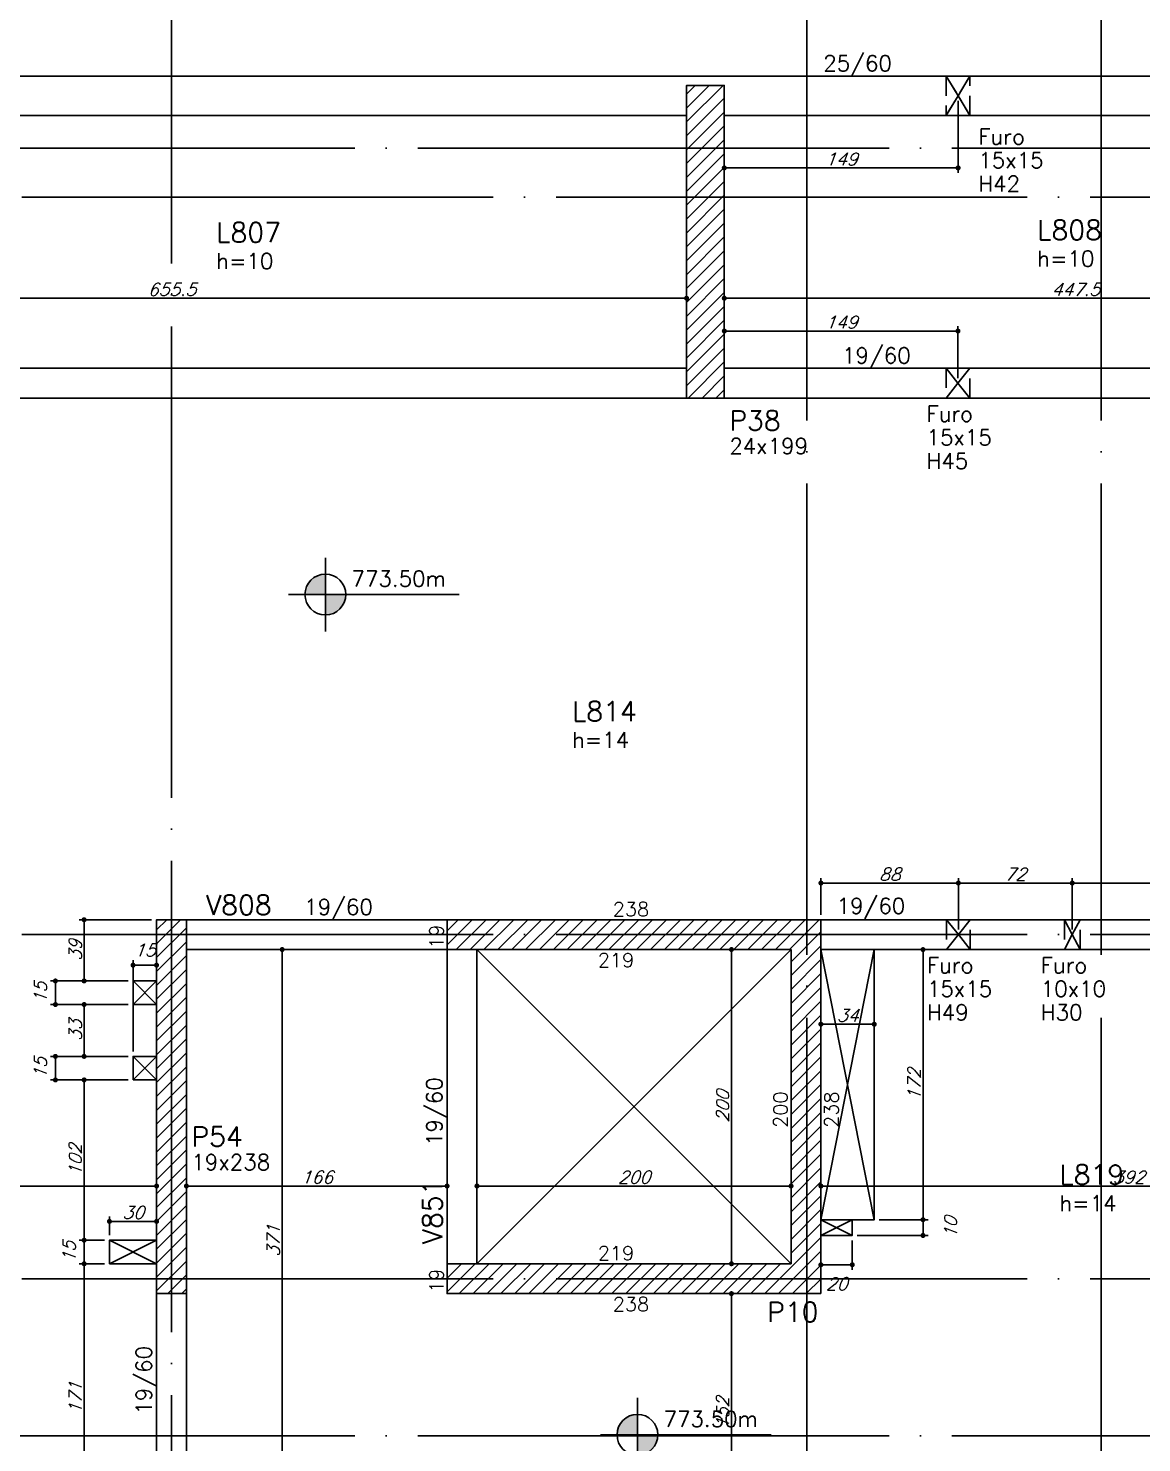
# Model space of a CAD drawing. Extents: x -5173 to 5397, y -2411 to 2089.
# Drawn here: x -301 to 408, y 551 to 1451 of the extents above; entities that cross this region are included whole.
import ezdxf
from ezdxf.enums import TextEntityAlignment as Align

# ---------------------------------------------------------------- set-up
doc = ezdxf.new("R2010")
doc.units = 0
doc.header["$LTSCALE"] = 50
doc.header["$MEASUREMENT"] = 0
doc.linetypes.add('EIXO', pattern=[6.8, 6, -0.4, 0, -0.4])
doc.linetypes.add('HIDDEN', pattern=[0.375, 0.25, -0.125])
doc.layers.get('0').update_dxf_attribs({"linetype": 'CONTINUOUS'})
doc.layers.get('DEFPOINTS').update_dxf_attribs({"linetype": 'CONTINUOUS'})
for name, color, linetype in [('F-COTAS', 106, 'CONTINUOUS'), ('F-COTAS-FUROS', 50, 'CONTINUOUS'), ('F-COTAS-FUROS-VIGA', 50, 'CONTINUOUS'), ('F-EIXO', 12, 'EIXO'), ('F-FURO-PAREDE', 2, 'HIDDEN'), ('F-FURO-PAREDE-TEXTOS', 2, 'CONTINUOUS'), ('F-LAJES-DIM', 2, 'CONTINUOUS'), ('F-LAJES-NOME', 4, 'CONTINUOUS'), ('F-NÍVEL-PLANTA', 2, 'CONTINUOUS'), ('F-PILARES-DIM', 172, 'CONTINUOUS'), ('F-PILARES-HACH', 174, 'CONTINUOUS'), ('F-PILARES-NOME', 170, 'CONTINUOUS'), ('F-PILARES-S', 170, 'CONTINUOUS'), ('F-TEXTO', 6, 'CONTINUOUS'), ('F-VIGAS', 3, 'CONTINUOUS'), ('F-VIGAS-DIM', 2, 'CONTINUOUS'), ('F-VIGAS-NOME', 4, 'CONTINUOUS'), ('F-VÃO', 1, 'CONTINUOUS')]:
    doc.layers.add(name, color=color, linetype=linetype)
doc.styles.add('CP-TEXT-INCL', font='simplex.shx', dxfattribs={"oblique": 20})
doc.styles.add('MCP', font='simplex.shx')
doc.styles.add('ROMANS', font='simplex.shx')
doc.dimstyles.new('CP-COTAS-50', dxfattribs={"dimscale": 0.64, "dimtxt": 12.5, "dimasz": 5, "dimexe": 5, "dimexo": 5, "dimgap": 2.5, "dimtad": 1, "dimdec": 1, "dimdsep": 46, "dimtxsty": 'CP-TEXT-INCL', "dimblk1": 'DOT', "dimblk2": 'DOT', "dimsah": 1, "dimcen": 9, "dimclrd": 256, "dimclre": 256, "dimclrt": 256, "dimadec": 0, "dimazin": 0, "dimtfac": 1, "dimtdec": 1, "dimtmove": 2, "dimatfit": 3, "dimldrblk": 'DOT', "dimfxl": 0, "dimtolj": 1, "dimarcsym": 0})

# ---------------------------------------------------------------- blocks, each defined once
blk = doc.blocks.new('Nível - Planta')
at = {"layer": 'F-NÍVEL-PLANTA'}
h = blk.add_hatch(color=71, dxfattribs=at)
h.paths.add_polyline_path([(0, 0), (0, 0.26, 0.414214), (-0.26, 0)])
h.paths.add_polyline_path([(0.26, 0), (0, 0), (0, -0.26, 0.414214)])
for p, q in [((0, -0.469), (0, 0.469)), ((-0.469, 0), (1.704, 0))]:
    blk.add_line(p, q, dxfattribs=at)
blk.add_circle((0, 0), 0.26, dxfattribs=at)
at = {"layer": 'F-TEXTO', "color": 3, "style": 'MCP'}
blk.add_attdef('NÍVEL', (0.333, 0.102), '', height=0.2, dxfattribs=at)
blk = doc.blocks.new('_DOT')
at = {"color": 0, "linetype": 'ByBlock'}
blk.add_line((-0.5, 0), (-1, 0), dxfattribs=at)
at = {"color": 0, "linetype": 'ByBlock', "const_width": 0.5}
blk.add_lwpolyline([(-0.25, 0, 1), (0.25, 0, 1)], format="xyb", close=True, dxfattribs=at)
blk = doc.blocks.new('*D48')
at = {"layer": 'DEFPOINTS', "color": 0, "linetype": 'Continuous', "transparency": 16777216}
for p in [(147.05, 645.5), (147.05, 645.5), (147.05, 493.5)]:
    blk.add_point(p, dxfattribs=at)
at = {"layer": 'F-COTAS', "linetype": 'Continuous', "lineweight": -2, "transparency": 16777216}
blk.add_line((147.05, 496.7), (147.05, 642.3), dxfattribs=at)
at = {"layer": 'F-COTAS', "linetype": 'Continuous', "lineweight": -2, "transparency": 16777216, "xscale": 3.2, "yscale": 3.2, "zscale": 3.2}
for p, rotation in [((147.05, 645.5), 90), ((147.05, 493.5), 270)]:
    blk.add_blockref('_DOT', p, dxfattribs=dict(at, rotation=rotation))
at = {"layer": 'F-COTAS', "linetype": 'Continuous', "transparency": 16777216, "insert": (141.45, 569.5), "char_height": 8, "attachment_point": 5, "rotation": 90, "style": 'CP-TEXT-INCL'}
blk.add_mtext('\\A1;152', dxfattribs=at)
blk = doc.blocks.new('*D49')
at = {"layer": 'DEFPOINTS', "color": 0, "linetype": 'Continuous', "transparency": 16777216}
for p in [(147.05, 864.5), (147.05, 864.5), (147.05, 664.5)]:
    blk.add_point(p, dxfattribs=at)
at = {"layer": 'F-COTAS', "linetype": 'Continuous', "lineweight": -2, "transparency": 16777216}
blk.add_line((147.05, 667.7), (147.05, 861.3), dxfattribs=at)
at = {"layer": 'F-COTAS', "linetype": 'Continuous', "lineweight": -2, "transparency": 16777216, "xscale": 3.2, "yscale": 3.2, "zscale": 3.2}
for p, rotation in [((147.05, 864.5), 90), ((147.05, 664.5), 270)]:
    blk.add_blockref('_DOT', p, dxfattribs=dict(at, rotation=rotation))
at = {"layer": 'F-COTAS', "linetype": 'Continuous', "transparency": 16777216, "insert": (141.45, 764.5), "char_height": 8, "attachment_point": 5, "rotation": 90, "style": 'CP-TEXT-INCL'}
blk.add_mtext('\\A1;200', dxfattribs=at)
blk = doc.blocks.new('*D52')
at = {"layer": 'DEFPOINTS', "color": 0, "linetype": 'Continuous', "transparency": 16777216}
for p in [(-139.04, 864.5), (-139.04, 864.5), (-139.04, 493.5)]:
    blk.add_point(p, dxfattribs=at)
at = {"layer": 'F-COTAS', "linetype": 'Continuous', "lineweight": -2, "transparency": 16777216}
blk.add_line((-139.04, 496.7), (-139.04, 861.3), dxfattribs=at)
at = {"layer": 'F-COTAS', "linetype": 'Continuous', "lineweight": -2, "transparency": 16777216, "xscale": 3.2, "yscale": 3.2, "zscale": 3.2}
for p, rotation in [((-139.04, 864.5), 90), ((-139.04, 493.5), 270)]:
    blk.add_blockref('_DOT', p, dxfattribs=dict(at, rotation=rotation))
at = {"layer": 'F-COTAS', "linetype": 'Continuous', "transparency": 16777216, "insert": (-144.64, 679), "char_height": 8, "attachment_point": 5, "rotation": 90, "style": 'CP-TEXT-INCL'}
blk.add_mtext('\\A1;371', dxfattribs=at)
blk = doc.blocks.new('*D90')
at = {"layer": 'DEFPOINTS', "color": 0, "linetype": 'Continuous', "transparency": 16777216}
for p in [(-537, 1279.11), (118.5, 1279.11), (118.5, 1279.11)]:
    blk.add_point(p, dxfattribs=at)
at = {"layer": 'F-COTAS', "linetype": 'Continuous', "lineweight": -2, "transparency": 16777216}
blk.add_line((-533.8, 1279.11), (115.3, 1279.11), dxfattribs=at)
at = {"layer": 'F-COTAS', "linetype": 'Continuous', "lineweight": -2, "transparency": 16777216, "xscale": 3.2, "yscale": 3.2, "zscale": 3.2, "rotation": 180}
blk.add_blockref('_DOT', (-537, 1279.11), dxfattribs=at)
at = {"layer": 'F-COTAS', "linetype": 'Continuous', "lineweight": -2, "transparency": 16777216, "xscale": 3.2, "yscale": 3.2, "zscale": 3.2}
blk.add_blockref('_DOT', (118.5, 1279.11), dxfattribs=at)
at = {"layer": 'F-COTAS', "linetype": 'Continuous', "transparency": 16777216, "insert": (-209.25, 1284.71), "char_height": 8, "attachment_point": 5, "style": 'CP-TEXT-INCL'}
blk.add_mtext('\\A1;655.5', dxfattribs=at)
blk = doc.blocks.new('*D91')
at = {"layer": 'DEFPOINTS', "color": 0, "linetype": 'Continuous', "transparency": 16777216}
for p in [(142.5, 1279.11), (590, 1279.11), (590, 1279.11)]:
    blk.add_point(p, dxfattribs=at)
at = {"layer": 'F-COTAS', "linetype": 'Continuous', "lineweight": -2, "transparency": 16777216}
blk.add_line((145.7, 1279.11), (586.8, 1279.11), dxfattribs=at)
at = {"layer": 'F-COTAS', "linetype": 'Continuous', "lineweight": -2, "transparency": 16777216, "xscale": 3.2, "yscale": 3.2, "zscale": 3.2, "rotation": 180}
blk.add_blockref('_DOT', (142.5, 1279.11), dxfattribs=at)
at = {"layer": 'F-COTAS', "linetype": 'Continuous', "lineweight": -2, "transparency": 16777216, "xscale": 3.2, "yscale": 3.2, "zscale": 3.2}
blk.add_blockref('_DOT', (590, 1279.11), dxfattribs=at)
at = {"layer": 'F-COTAS', "linetype": 'Continuous', "transparency": 16777216, "insert": (366.25, 1284.71), "char_height": 8, "attachment_point": 5, "style": 'CP-TEXT-INCL'}
blk.add_mtext('\\A1;447.5', dxfattribs=at)
blk = doc.blocks.new('*D101')
at = {"layer": 'DEFPOINTS', "color": 0, "linetype": 'Continuous', "transparency": 16777216}
for p in [(-537, 713.98), (-219, 713.98), (-219, 713.98)]:
    blk.add_point(p, dxfattribs=at)
at = {"layer": 'F-COTAS', "linetype": 'Continuous', "lineweight": -2, "transparency": 16777216}
blk.add_line((-533.8, 713.98), (-222.2, 713.98), dxfattribs=at)
at = {"layer": 'F-COTAS', "linetype": 'Continuous', "lineweight": -2, "transparency": 16777216, "xscale": 3.2, "yscale": 3.2, "zscale": 3.2, "rotation": 180}
blk.add_blockref('_DOT', (-537, 713.98), dxfattribs=at)
at = {"layer": 'F-COTAS', "linetype": 'Continuous', "lineweight": -2, "transparency": 16777216, "xscale": 3.2, "yscale": 3.2, "zscale": 3.2}
blk.add_blockref('_DOT', (-219, 713.98), dxfattribs=at)
at = {"layer": 'F-COTAS', "linetype": 'Continuous', "transparency": 16777216, "insert": (-378, 719.58), "char_height": 8, "attachment_point": 5, "style": 'CP-TEXT-INCL'}
blk.add_mtext('\\A1;318', dxfattribs=at)
blk = doc.blocks.new('*D102')
at = {"layer": 'DEFPOINTS', "color": 0, "linetype": 'Continuous', "transparency": 16777216}
for p in [(-200, 713.98), (-34, 713.98), (-34, 713.98)]:
    blk.add_point(p, dxfattribs=at)
at = {"layer": 'F-COTAS', "linetype": 'Continuous', "lineweight": -2, "transparency": 16777216}
blk.add_line((-196.8, 713.98), (-37.2, 713.98), dxfattribs=at)
at = {"layer": 'F-COTAS', "linetype": 'Continuous', "lineweight": -2, "transparency": 16777216, "xscale": 3.2, "yscale": 3.2, "zscale": 3.2, "rotation": 180}
blk.add_blockref('_DOT', (-200, 713.98), dxfattribs=at)
at = {"layer": 'F-COTAS', "linetype": 'Continuous', "lineweight": -2, "transparency": 16777216, "xscale": 3.2, "yscale": 3.2, "zscale": 3.2}
blk.add_blockref('_DOT', (-34, 713.98), dxfattribs=at)
at = {"layer": 'F-COTAS', "linetype": 'Continuous', "transparency": 16777216, "insert": (-117, 719.58), "char_height": 8, "attachment_point": 5, "style": 'CP-TEXT-INCL'}
blk.add_mtext('\\A1;166', dxfattribs=at)
blk = doc.blocks.new('*D103')
at = {"layer": 'DEFPOINTS', "color": 0, "linetype": 'Continuous', "transparency": 16777216}
for p in [(-15, 713.98), (185, 713.98), (185, 713.98)]:
    blk.add_point(p, dxfattribs=at)
at = {"layer": 'F-COTAS', "linetype": 'Continuous', "lineweight": -2, "transparency": 16777216}
blk.add_line((-11.8, 713.98), (181.8, 713.98), dxfattribs=at)
at = {"layer": 'F-COTAS', "linetype": 'Continuous', "lineweight": -2, "transparency": 16777216, "xscale": 3.2, "yscale": 3.2, "zscale": 3.2, "rotation": 180}
blk.add_blockref('_DOT', (-15, 713.98), dxfattribs=at)
at = {"layer": 'F-COTAS', "linetype": 'Continuous', "lineweight": -2, "transparency": 16777216, "xscale": 3.2, "yscale": 3.2, "zscale": 3.2}
blk.add_blockref('_DOT', (185, 713.98), dxfattribs=at)
at = {"layer": 'F-COTAS', "linetype": 'Continuous', "transparency": 16777216, "insert": (85, 719.58), "char_height": 8, "attachment_point": 5, "style": 'CP-TEXT-INCL'}
blk.add_mtext('\\A1;200', dxfattribs=at)
blk = doc.blocks.new('*D104')
at = {"layer": 'DEFPOINTS', "color": 0, "linetype": 'Continuous', "transparency": 16777216}
for p in [(204, 713.98), (596, 713.98), (596, 713.98)]:
    blk.add_point(p, dxfattribs=at)
at = {"layer": 'F-COTAS', "linetype": 'Continuous', "lineweight": -2, "transparency": 16777216}
blk.add_line((207.2, 713.98), (592.8, 713.98), dxfattribs=at)
at = {"layer": 'F-COTAS', "linetype": 'Continuous', "lineweight": -2, "transparency": 16777216, "xscale": 3.2, "yscale": 3.2, "zscale": 3.2, "rotation": 180}
blk.add_blockref('_DOT', (204, 713.98), dxfattribs=at)
at = {"layer": 'F-COTAS', "linetype": 'Continuous', "lineweight": -2, "transparency": 16777216, "xscale": 3.2, "yscale": 3.2, "zscale": 3.2}
blk.add_blockref('_DOT', (596, 713.98), dxfattribs=at)
at = {"layer": 'F-COTAS', "linetype": 'Continuous', "transparency": 16777216, "insert": (400, 719.58), "char_height": 8, "attachment_point": 5, "style": 'CP-TEXT-INCL'}
blk.add_mtext('\\A1;392', dxfattribs=at)
blk = doc.blocks.new('*U183')
at = {"layer": 'F-EIXO'}
blk.add_line((0, 0), (7197, 0), dxfattribs=at)
at = {"layer": 'F-TEXTO', "style": 'ROMANS'}
blk.add_attdef('EIXO', text='', height=17.5, dxfattribs=at).set_placement((-28.2072, 0), align=Align.MIDDLE_CENTER)
blk = doc.blocks.new('*U184')
at = {"layer": 'F-EIXO'}
blk.add_line((0, 0), (7285, 0), dxfattribs=at)
at = {"layer": 'F-TEXTO', "style": 'ROMANS'}
blk.add_attdef('EIXO', text='', height=17.5, dxfattribs=at).set_placement((-28.2072, 0), align=Align.MIDDLE_CENTER)
blk = doc.blocks.new('*U191')
at = {"layer": 'F-EIXO'}
blk.add_line((0, 0), (7197, 0), dxfattribs=at)
at = {"layer": 'F-TEXTO', "style": 'ROMANS'}
blk.add_attdef('EIXO', text='', height=17.5, dxfattribs=at).set_placement((-28.2072, 0), align=Align.MIDDLE_CENTER)
blk = doc.blocks.new('*U192')
at = {"layer": 'F-EIXO'}
blk.add_line((0, 0), (7197, 0), dxfattribs=at)
at = {"layer": 'F-TEXTO', "style": 'ROMANS'}
blk.add_attdef('EIXO', text='', height=17.5, dxfattribs=at).set_placement((-28.2072, 0), align=Align.MIDDLE_CENTER)
blk = doc.blocks.new('*U193')
at = {"layer": 'F-EIXO'}
blk.add_line((0, 0), (7285, 0), dxfattribs=at)
at = {"layer": 'F-TEXTO', "style": 'ROMANS'}
blk.add_attdef('EIXO', text='', height=17.5, dxfattribs=at).set_placement((-28.2072, 0), align=Align.MIDDLE_CENTER)
blk = doc.blocks.new('*U199')
at = {"layer": 'F-EIXO'}
blk.add_line((0, 0), (0, -3027.88), dxfattribs=at)
at = {"layer": 'F-TEXTO', "style": 'ROMANS'}
blk.add_attdef('EIXO', text='', height=17.5, rotation=360, dxfattribs=at).set_placement((0, 28.21), align=Align.MIDDLE_CENTER)
blk = doc.blocks.new('*U188')
at = {"layer": 'F-EIXO'}
blk.add_line((0, 0), (0, -3027.88), dxfattribs=at)
at = {"layer": 'F-TEXTO', "style": 'ROMANS'}
blk.add_attdef('EIXO', text='', height=17.5, rotation=360, dxfattribs=at).set_placement((0, 28.21), align=Align.MIDDLE_CENTER)
blk = doc.blocks.new('*U190')
at = {"layer": 'F-EIXO'}
blk.add_line((0, 0), (0, -3127.88), dxfattribs=at)
at = {"layer": 'F-TEXTO', "style": 'ROMANS'}
blk.add_attdef('EIXO', text='', height=17.5, rotation=360, dxfattribs=at).set_placement((0, 28.21), align=Align.MIDDLE_CENTER)
blk = doc.blocks.new('*U440')
at = {"layer": 'F-VÃO'}
for p, q in [((0, 0), (34, 172)), ((0, 172), (34, 0))]:
    blk.add_line(p, q, dxfattribs=at)
at = {"layer": 'F-VÃO', "color": 3}
blk.add_lwpolyline([(0, 0), (34, 0), (34, 172), (0, 172)], close=True, dxfattribs=at)
blk = doc.blocks.new('*U443')
at = {"layer": 'F-VÃO'}
for p, q in [((0, 0), (20, 10)), ((0, 10), (20, 0))]:
    blk.add_line(p, q, dxfattribs=at)
at = {"layer": 'F-VÃO', "color": 3}
blk.add_lwpolyline([(0, 0), (20, 0), (20, 10), (0, 10)], close=True, dxfattribs=at)
blk = doc.blocks.new('*D446')
at = {"layer": 'DEFPOINTS', "color": 0, "linetype": 'Continuous', "transparency": 16777216}
for p in [(204, 682.5), (224, 682.5), (224, 663.84)]:
    blk.add_point(p, dxfattribs=at)
at = {"layer": 'F-COTAS-FUROS', "linetype": 'Continuous', "lineweight": -2, "transparency": 16777216}
for p, q in [((204, 679.3), (204, 660.64)), ((224, 679.3), (224, 660.64)), ((207.2, 663.84), (220.8, 663.84))]:
    blk.add_line(p, q, dxfattribs=at)
at = {"layer": 'F-COTAS-FUROS', "linetype": 'Continuous', "lineweight": -2, "transparency": 16777216, "xscale": 3.2, "yscale": 3.2, "zscale": 3.2, "rotation": 180}
blk.add_blockref('_DOT', (204, 663.84), dxfattribs=at)
at = {"layer": 'F-COTAS-FUROS', "linetype": 'Continuous', "lineweight": -2, "transparency": 16777216, "xscale": 3.2, "yscale": 3.2, "zscale": 3.2}
blk.add_blockref('_DOT', (224, 663.84), dxfattribs=at)
at = {"layer": 'F-COTAS-FUROS', "linetype": 'Continuous', "transparency": 16777216, "insert": (214, 651.75), "char_height": 8, "attachment_point": 5, "style": 'CP-TEXT-INCL'}
blk.add_mtext('\\A1;20', dxfattribs=at)
blk = doc.blocks.new('*D447')
at = {"layer": 'DEFPOINTS', "color": 0, "linetype": 'Continuous', "transparency": 16777216}
for p in [(238, 692.5), (269.02, 692.5), (224, 682.5)]:
    blk.add_point(p, dxfattribs=at)
at = {"layer": 'F-COTAS-FUROS', "linetype": 'Continuous', "lineweight": -2, "transparency": 16777216}
for p, q in [((241.2, 692.5), (272.22, 692.5)), ((269.02, 685.7), (269.02, 689.3)), ((227.2, 682.5), (272.22, 682.5))]:
    blk.add_line(p, q, dxfattribs=at)
at = {"layer": 'F-COTAS-FUROS', "linetype": 'Continuous', "lineweight": -2, "transparency": 16777216, "xscale": 3.2, "yscale": 3.2, "zscale": 3.2}
for p, rotation in [((269.02, 692.5), 90), ((269.02, 682.5), 270)]:
    blk.add_blockref('_DOT', p, dxfattribs=dict(at, rotation=rotation))
at = {"layer": 'F-COTAS-FUROS', "linetype": 'Continuous', "transparency": 16777216, "insert": (286.62, 687.5), "char_height": 8, "attachment_point": 5, "rotation": 90, "style": 'CP-TEXT-INCL'}
blk.add_mtext('\\A1;10', dxfattribs=at)
blk = doc.blocks.new('*D448')
at = {"layer": 'DEFPOINTS', "color": 0, "linetype": 'Continuous', "transparency": 16777216}
for p in [(255.88, 864.5), (269.02, 864.5), (238, 692.5)]:
    blk.add_point(p, dxfattribs=at)
at = {"layer": 'F-COTAS-FUROS', "linetype": 'Continuous', "lineweight": -2, "transparency": 16777216}
for p, q in [((259.08, 864.5), (272.22, 864.5)), ((269.02, 695.7), (269.02, 861.3)), ((241.2, 692.5), (272.22, 692.5))]:
    blk.add_line(p, q, dxfattribs=at)
at = {"layer": 'F-COTAS-FUROS', "linetype": 'Continuous', "lineweight": -2, "transparency": 16777216, "xscale": 3.2, "yscale": 3.2, "zscale": 3.2}
for p, rotation in [((269.02, 864.5), 90), ((269.02, 692.5), 270)]:
    blk.add_blockref('_DOT', p, dxfattribs=dict(at, rotation=rotation))
at = {"layer": 'F-COTAS-FUROS', "linetype": 'Continuous', "transparency": 16777216, "insert": (263.42, 778.5), "char_height": 8, "attachment_point": 5, "rotation": 90, "style": 'CP-TEXT-INCL'}
blk.add_mtext('\\A1;172', dxfattribs=at)
blk = doc.blocks.new('*D449')
at = {"layer": 'DEFPOINTS', "color": 0, "linetype": 'Continuous', "transparency": 16777216}
for p in [(238, 816.98), (204, 803.1), (238, 803.1)]:
    blk.add_point(p, dxfattribs=at)
at = {"layer": 'F-COTAS-FUROS', "linetype": 'Continuous', "lineweight": -2, "transparency": 16777216}
for p, q in [((204, 806.3), (204, 820.18)), ((238, 806.3), (238, 820.18)), ((207.2, 816.98), (234.8, 816.98))]:
    blk.add_line(p, q, dxfattribs=at)
at = {"layer": 'F-COTAS-FUROS', "linetype": 'Continuous', "lineweight": -2, "transparency": 16777216, "xscale": 3.2, "yscale": 3.2, "zscale": 3.2, "rotation": 180}
blk.add_blockref('_DOT', (204, 816.98), dxfattribs=at)
at = {"layer": 'F-COTAS-FUROS', "linetype": 'Continuous', "lineweight": -2, "transparency": 16777216, "xscale": 3.2, "yscale": 3.2, "zscale": 3.2}
blk.add_blockref('_DOT', (238, 816.98), dxfattribs=at)
at = {"layer": 'F-COTAS-FUROS', "linetype": 'Continuous', "transparency": 16777216, "insert": (221, 822.58), "char_height": 8, "attachment_point": 5, "style": 'CP-TEXT-INCL'}
blk.add_mtext('\\A1;34', dxfattribs=at)
blk = doc.blocks.new('*U465')
at = {"layer": 'F-VÃO'}
for p, q in [((0, 0), (15, 15)), ((0, 15), (15, 0))]:
    blk.add_line(p, q, dxfattribs=at)
at = {"layer": 'F-VÃO', "color": 3}
blk.add_lwpolyline([(0, 0), (15, 0), (15, 15), (0, 15)], close=True, dxfattribs=at)
blk = doc.blocks.new('*U450')
at = {"layer": 'F-VÃO'}
for p, q in [((0, 0), (15, 15)), ((0, 15), (15, 0))]:
    blk.add_line(p, q, dxfattribs=at)
at = {"layer": 'F-VÃO', "color": 3}
blk.add_lwpolyline([(0, 0), (15, 0), (15, 15), (0, 15)], close=True, dxfattribs=at)
blk = doc.blocks.new('*U453')
at = {"layer": 'F-VÃO'}
for p, q in [((0, 0), (30, 15)), ((0, 15), (30, 0))]:
    blk.add_line(p, q, dxfattribs=at)
at = {"layer": 'F-VÃO', "color": 3}
blk.add_lwpolyline([(0, 0), (30, 0), (30, 15), (0, 15)], close=True, dxfattribs=at)
blk = doc.blocks.new('*D471')
at = {"layer": 'DEFPOINTS', "color": 0, "linetype": 'Continuous', "transparency": 16777216}
for p in [(-265.13, 664.5), (-249, 664.5), (-252.67, 493.5)]:
    blk.add_point(p, dxfattribs=at)
at = {"layer": 'F-COTAS-FUROS', "linetype": 'Continuous', "lineweight": -2, "transparency": 16777216}
for p, q in [((-252.2, 664.5), (-268.33, 664.5)), ((-265.13, 496.7), (-265.13, 661.3)), ((-255.87, 493.5), (-268.33, 493.5))]:
    blk.add_line(p, q, dxfattribs=at)
at = {"layer": 'F-COTAS-FUROS', "linetype": 'Continuous', "lineweight": -2, "transparency": 16777216, "xscale": 3.2, "yscale": 3.2, "zscale": 3.2}
for p, rotation in [((-265.13, 664.5), 90), ((-265.13, 493.5), 270)]:
    blk.add_blockref('_DOT', p, dxfattribs=dict(at, rotation=rotation))
at = {"layer": 'F-COTAS-FUROS', "linetype": 'Continuous', "transparency": 16777216, "insert": (-270.73, 579), "char_height": 8, "attachment_point": 5, "rotation": 90, "style": 'CP-TEXT-INCL'}
blk.add_mtext('\\A1;171', dxfattribs=at)
blk = doc.blocks.new('*D472')
at = {"layer": 'DEFPOINTS', "color": 0, "linetype": 'Continuous', "transparency": 16777216}
for p in [(-265.13, 679.5), (-249, 679.5), (-249, 664.5)]:
    blk.add_point(p, dxfattribs=at)
at = {"layer": 'F-COTAS-FUROS', "linetype": 'Continuous', "lineweight": -2, "transparency": 16777216}
for p, q in [((-252.2, 679.5), (-268.33, 679.5)), ((-265.13, 667.7), (-265.13, 676.3)), ((-252.2, 664.5), (-268.33, 664.5))]:
    blk.add_line(p, q, dxfattribs=at)
at = {"layer": 'F-COTAS-FUROS', "linetype": 'Continuous', "lineweight": -2, "transparency": 16777216, "xscale": 3.2, "yscale": 3.2, "zscale": 3.2}
for p, rotation in [((-265.13, 679.5), 90), ((-265.13, 664.5), 270)]:
    blk.add_blockref('_DOT', p, dxfattribs=dict(at, rotation=rotation))
at = {"layer": 'F-COTAS-FUROS', "linetype": 'Continuous', "transparency": 16777216, "insert": (-274.73, 672), "char_height": 8, "attachment_point": 5, "rotation": 90, "style": 'CP-TEXT-INCL'}
blk.add_mtext('\\A1;15', dxfattribs=at)
blk = doc.blocks.new('*D473')
at = {"layer": 'DEFPOINTS', "color": 0, "linetype": 'Continuous', "transparency": 16777216}
for p in [(-265.13, 781.5), (-234, 781.5), (-249, 679.5)]:
    blk.add_point(p, dxfattribs=at)
at = {"layer": 'F-COTAS-FUROS', "linetype": 'Continuous', "lineweight": -2, "transparency": 16777216}
for p, q in [((-237.2, 781.5), (-268.33, 781.5)), ((-265.13, 682.7), (-265.13, 778.3)), ((-252.2, 679.5), (-268.33, 679.5))]:
    blk.add_line(p, q, dxfattribs=at)
at = {"layer": 'F-COTAS-FUROS', "linetype": 'Continuous', "lineweight": -2, "transparency": 16777216, "xscale": 3.2, "yscale": 3.2, "zscale": 3.2}
for p, rotation in [((-265.13, 781.5), 90), ((-265.13, 679.5), 270)]:
    blk.add_blockref('_DOT', p, dxfattribs=dict(at, rotation=rotation))
at = {"layer": 'F-COTAS-FUROS', "linetype": 'Continuous', "transparency": 16777216, "insert": (-270.73, 730.5), "char_height": 8, "attachment_point": 5, "rotation": 90, "style": 'CP-TEXT-INCL'}
blk.add_mtext('\\A1;102', dxfattribs=at)
blk = doc.blocks.new('*D474')
at = {"layer": 'DEFPOINTS', "color": 0, "linetype": 'Continuous', "transparency": 16777216}
for p in [(-283.41, 796.5), (-234, 796.5), (-234, 781.5)]:
    blk.add_point(p, dxfattribs=at)
at = {"layer": 'F-COTAS-FUROS', "linetype": 'Continuous', "lineweight": -2, "transparency": 16777216}
for p, q in [((-237.2, 796.5), (-286.61, 796.5)), ((-283.41, 784.7), (-283.41, 793.3)), ((-237.2, 781.5), (-286.61, 781.5))]:
    blk.add_line(p, q, dxfattribs=at)
at = {"layer": 'F-COTAS-FUROS', "linetype": 'Continuous', "lineweight": -2, "transparency": 16777216, "xscale": 3.2, "yscale": 3.2, "zscale": 3.2}
for p, rotation in [((-283.41, 796.5), 90), ((-283.41, 781.5), 270)]:
    blk.add_blockref('_DOT', p, dxfattribs=dict(at, rotation=rotation))
at = {"layer": 'F-COTAS-FUROS', "linetype": 'Continuous', "transparency": 16777216, "insert": (-293.01, 789), "char_height": 8, "attachment_point": 5, "rotation": 90, "style": 'CP-TEXT-INCL'}
blk.add_mtext('\\A1;15', dxfattribs=at)
blk = doc.blocks.new('*D475')
at = {"layer": 'DEFPOINTS', "color": 0, "linetype": 'Continuous', "transparency": 16777216}
for p in [(-265.13, 829.5), (-234, 829.5), (-234, 796.5)]:
    blk.add_point(p, dxfattribs=at)
at = {"layer": 'F-COTAS-FUROS', "linetype": 'Continuous', "lineweight": -2, "transparency": 16777216}
for p, q in [((-237.2, 829.5), (-268.33, 829.5)), ((-265.13, 799.7), (-265.13, 826.3)), ((-237.2, 796.5), (-268.33, 796.5))]:
    blk.add_line(p, q, dxfattribs=at)
at = {"layer": 'F-COTAS-FUROS', "linetype": 'Continuous', "lineweight": -2, "transparency": 16777216, "xscale": 3.2, "yscale": 3.2, "zscale": 3.2}
for p, rotation in [((-265.13, 829.5), 90), ((-265.13, 796.5), 270)]:
    blk.add_blockref('_DOT', p, dxfattribs=dict(at, rotation=rotation))
at = {"layer": 'F-COTAS-FUROS', "linetype": 'Continuous', "transparency": 16777216, "insert": (-270.73, 813), "char_height": 8, "attachment_point": 5, "rotation": 90, "style": 'CP-TEXT-INCL'}
blk.add_mtext('\\A1;33', dxfattribs=at)
blk = doc.blocks.new('*D476')
at = {"layer": 'DEFPOINTS', "color": 0, "linetype": 'Continuous', "transparency": 16777216}
for p in [(-283.41, 844.5), (-234, 844.5), (-234, 829.5)]:
    blk.add_point(p, dxfattribs=at)
at = {"layer": 'F-COTAS-FUROS', "linetype": 'Continuous', "lineweight": -2, "transparency": 16777216}
for p, q in [((-237.2, 844.5), (-286.61, 844.5)), ((-283.41, 832.7), (-283.41, 841.3)), ((-237.2, 829.5), (-286.61, 829.5))]:
    blk.add_line(p, q, dxfattribs=at)
at = {"layer": 'F-COTAS-FUROS', "linetype": 'Continuous', "lineweight": -2, "transparency": 16777216, "xscale": 3.2, "yscale": 3.2, "zscale": 3.2}
for p, rotation in [((-283.41, 844.5), 90), ((-283.41, 829.5), 270)]:
    blk.add_blockref('_DOT', p, dxfattribs=dict(at, rotation=rotation))
at = {"layer": 'F-COTAS-FUROS', "linetype": 'Continuous', "transparency": 16777216, "insert": (-293.01, 837), "char_height": 8, "attachment_point": 5, "rotation": 90, "style": 'CP-TEXT-INCL'}
blk.add_mtext('\\A1;15', dxfattribs=at)
blk = doc.blocks.new('*D477')
at = {"layer": 'DEFPOINTS', "color": 0, "linetype": 'Continuous', "transparency": 16777216}
for p in [(-265.13, 883.5), (-219, 883.5), (-234, 844.5)]:
    blk.add_point(p, dxfattribs=at)
at = {"layer": 'F-COTAS-FUROS', "linetype": 'Continuous', "lineweight": -2, "transparency": 16777216}
for p, q in [((-222.2, 883.5), (-268.33, 883.5)), ((-265.13, 847.7), (-265.13, 880.3)), ((-237.2, 844.5), (-268.33, 844.5))]:
    blk.add_line(p, q, dxfattribs=at)
at = {"layer": 'F-COTAS-FUROS', "linetype": 'Continuous', "lineweight": -2, "transparency": 16777216, "xscale": 3.2, "yscale": 3.2, "zscale": 3.2}
for p, rotation in [((-265.13, 883.5), 90), ((-265.13, 844.5), 270)]:
    blk.add_blockref('_DOT', p, dxfattribs=dict(at, rotation=rotation))
at = {"layer": 'F-COTAS-FUROS', "linetype": 'Continuous', "transparency": 16777216, "insert": (-270.73, 864), "char_height": 8, "attachment_point": 5, "rotation": 90, "style": 'CP-TEXT-INCL'}
blk.add_mtext('\\A1;39', dxfattribs=at)
blk = doc.blocks.new('*D480')
at = {"layer": 'DEFPOINTS', "color": 0, "linetype": 'Continuous', "transparency": 16777216}
for p in [(-219, 691.47), (-219, 685.75), (-249, 679.5)]:
    blk.add_point(p, dxfattribs=at)
at = {"layer": 'F-COTAS-FUROS', "linetype": 'Continuous', "lineweight": -2, "transparency": 16777216}
for p, q in [((-249, 682.7), (-249, 694.67)), ((-219, 688.95), (-219, 694.67)), ((-245.8, 691.47), (-222.2, 691.47))]:
    blk.add_line(p, q, dxfattribs=at)
at = {"layer": 'F-COTAS-FUROS', "linetype": 'Continuous', "lineweight": -2, "transparency": 16777216, "xscale": 3.2, "yscale": 3.2, "zscale": 3.2, "rotation": 180}
blk.add_blockref('_DOT', (-249, 691.47), dxfattribs=at)
at = {"layer": 'F-COTAS-FUROS', "linetype": 'Continuous', "lineweight": -2, "transparency": 16777216, "xscale": 3.2, "yscale": 3.2, "zscale": 3.2}
blk.add_blockref('_DOT', (-219, 691.47), dxfattribs=at)
at = {"layer": 'F-COTAS-FUROS', "linetype": 'Continuous', "transparency": 16777216, "insert": (-234, 697.07), "char_height": 8, "attachment_point": 5, "style": 'CP-TEXT-INCL'}
blk.add_mtext('\\A1;30', dxfattribs=at)
blk = doc.blocks.new('*D481')
at = {"layer": 'DEFPOINTS', "color": 0, "linetype": 'Continuous', "transparency": 16777216}
for p in [(-219, 854.56), (-219, 847.51), (-234, 796.5)]:
    blk.add_point(p, dxfattribs=at)
at = {"layer": 'F-COTAS-FUROS', "linetype": 'Continuous', "lineweight": -2, "transparency": 16777216}
for p, q in [((-234, 799.7), (-234, 857.76)), ((-219, 850.71), (-219, 857.76)), ((-230.8, 854.56), (-222.2, 854.56))]:
    blk.add_line(p, q, dxfattribs=at)
at = {"layer": 'F-COTAS-FUROS', "linetype": 'Continuous', "lineweight": -2, "transparency": 16777216, "xscale": 3.2, "yscale": 3.2, "zscale": 3.2, "rotation": 180}
blk.add_blockref('_DOT', (-234, 854.56), dxfattribs=at)
at = {"layer": 'F-COTAS-FUROS', "linetype": 'Continuous', "lineweight": -2, "transparency": 16777216, "xscale": 3.2, "yscale": 3.2, "zscale": 3.2}
blk.add_blockref('_DOT', (-219, 854.56), dxfattribs=at)
at = {"layer": 'F-COTAS-FUROS', "linetype": 'Continuous', "transparency": 16777216, "insert": (-226.5, 864.16), "char_height": 8, "attachment_point": 5, "style": 'CP-TEXT-INCL'}
blk.add_mtext('\\A1;15', dxfattribs=at)
blk = doc.blocks.new('*D634')
at = {"layer": 'DEFPOINTS', "color": 0, "linetype": 'Continuous', "transparency": 16777216}
for p in [(291.37, 1408), (142.5, 1368.38), (291.37, 1362.04)]:
    blk.add_point(p, dxfattribs=at)
at = {"layer": 'F-COTAS-FUROS-VIGA', "linetype": 'Continuous', "lineweight": -2, "transparency": 16777216}
for p, q in [((291.37, 1404.8), (291.37, 1358.84)), ((142.5, 1365.18), (142.5, 1358.84)), ((145.7, 1362.04), (288.17, 1362.04))]:
    blk.add_line(p, q, dxfattribs=at)
at = {"layer": 'F-COTAS-FUROS-VIGA', "linetype": 'Continuous', "lineweight": -2, "transparency": 16777216, "xscale": 3.2, "yscale": 3.2, "zscale": 3.2, "rotation": 180}
blk.add_blockref('_DOT', (142.5, 1362.04), dxfattribs=at)
at = {"layer": 'F-COTAS-FUROS-VIGA', "linetype": 'Continuous', "lineweight": -2, "transparency": 16777216, "xscale": 3.2, "yscale": 3.2, "zscale": 3.2}
blk.add_blockref('_DOT', (291.37, 1362.04), dxfattribs=at)
at = {"layer": 'F-COTAS-FUROS-VIGA', "linetype": 'Continuous', "transparency": 16777216, "insert": (216.93, 1367.64), "char_height": 8, "attachment_point": 5, "style": 'CP-TEXT-INCL'}
blk.add_mtext('\\A1;149', dxfattribs=at)
blk = doc.blocks.new('*D635')
at = {"layer": 'DEFPOINTS', "color": 0, "linetype": 'Continuous', "transparency": 16777216}
for p in [(142.5, 1258.19), (142.5, 1249.02), (291.29, 1225)]:
    blk.add_point(p, dxfattribs=at)
at = {"layer": 'F-COTAS-FUROS-VIGA', "linetype": 'Continuous', "lineweight": -2, "transparency": 16777216}
for p, q in [((142.5, 1252.22), (142.5, 1261.39)), ((291.29, 1228.2), (291.29, 1261.39)), ((288.09, 1258.19), (145.7, 1258.19))]:
    blk.add_line(p, q, dxfattribs=at)
at = {"layer": 'F-COTAS-FUROS-VIGA', "linetype": 'Continuous', "lineweight": -2, "transparency": 16777216, "xscale": 3.2, "yscale": 3.2, "zscale": 3.2, "rotation": 180}
blk.add_blockref('_DOT', (142.5, 1258.19), dxfattribs=at)
at = {"layer": 'F-COTAS-FUROS-VIGA', "linetype": 'Continuous', "lineweight": -2, "transparency": 16777216, "xscale": 3.2, "yscale": 3.2, "zscale": 3.2}
blk.add_blockref('_DOT', (291.29, 1258.19), dxfattribs=at)
at = {"layer": 'F-COTAS-FUROS-VIGA', "linetype": 'Continuous', "transparency": 16777216, "insert": (216.89, 1263.79), "char_height": 8, "attachment_point": 5, "style": 'CP-TEXT-INCL'}
blk.add_mtext('\\A1;149', dxfattribs=at)
blk = doc.blocks.new('*D659')
at = {"layer": 'DEFPOINTS', "color": 0, "linetype": 'Continuous', "transparency": 16777216}
for p in [(291.55, 906.83), (204, 883.5), (291.55, 874)]:
    blk.add_point(p, dxfattribs=at)
at = {"layer": 'F-COTAS-FUROS-VIGA', "linetype": 'Continuous', "lineweight": -2, "transparency": 16777216}
for p, q in [((204, 886.7), (204, 910.03)), ((291.55, 877.2), (291.55, 910.03)), ((207.2, 906.83), (288.35, 906.83))]:
    blk.add_line(p, q, dxfattribs=at)
at = {"layer": 'F-COTAS-FUROS-VIGA', "linetype": 'Continuous', "lineweight": -2, "transparency": 16777216, "xscale": 3.2, "yscale": 3.2, "zscale": 3.2, "rotation": 180}
blk.add_blockref('_DOT', (204, 906.83), dxfattribs=at)
at = {"layer": 'F-COTAS-FUROS-VIGA', "linetype": 'Continuous', "lineweight": -2, "transparency": 16777216, "xscale": 3.2, "yscale": 3.2, "zscale": 3.2}
blk.add_blockref('_DOT', (291.55, 906.83), dxfattribs=at)
at = {"layer": 'F-COTAS-FUROS-VIGA', "linetype": 'Continuous', "transparency": 16777216, "insert": (247.78, 912.43), "char_height": 8, "attachment_point": 5, "style": 'CP-TEXT-INCL'}
blk.add_mtext('\\A1;88', dxfattribs=at)
blk = doc.blocks.new('*D660')
at = {"layer": 'DEFPOINTS', "color": 0, "linetype": 'Continuous', "transparency": 16777216}
for p in [(364.03, 906.83), (291.55, 874), (364.03, 874)]:
    blk.add_point(p, dxfattribs=at)
at = {"layer": 'F-COTAS-FUROS-VIGA', "linetype": 'Continuous', "lineweight": -2, "transparency": 16777216}
for p, q in [((291.55, 877.2), (291.55, 910.03)), ((364.03, 877.2), (364.03, 910.03)), ((294.75, 906.83), (360.83, 906.83))]:
    blk.add_line(p, q, dxfattribs=at)
at = {"layer": 'F-COTAS-FUROS-VIGA', "linetype": 'Continuous', "lineweight": -2, "transparency": 16777216, "xscale": 3.2, "yscale": 3.2, "zscale": 3.2, "rotation": 180}
blk.add_blockref('_DOT', (291.55, 906.83), dxfattribs=at)
at = {"layer": 'F-COTAS-FUROS-VIGA', "linetype": 'Continuous', "lineweight": -2, "transparency": 16777216, "xscale": 3.2, "yscale": 3.2, "zscale": 3.2}
blk.add_blockref('_DOT', (364.03, 906.83), dxfattribs=at)
at = {"layer": 'F-COTAS-FUROS-VIGA', "linetype": 'Continuous', "transparency": 16777216, "insert": (327.79, 912.43), "char_height": 8, "attachment_point": 5, "style": 'CP-TEXT-INCL'}
blk.add_mtext('\\A1;72', dxfattribs=at)
blk = doc.blocks.new('*D661')
at = {"layer": 'DEFPOINTS', "color": 0, "linetype": 'Continuous', "transparency": 16777216}
for p in [(551.45, 906.83), (364.03, 874), (551.45, 874)]:
    blk.add_point(p, dxfattribs=at)
at = {"layer": 'F-COTAS-FUROS-VIGA', "linetype": 'Continuous', "lineweight": -2, "transparency": 16777216}
for p, q in [((364.03, 877.2), (364.03, 910.03)), ((551.45, 877.2), (551.45, 910.03)), ((367.23, 906.83), (548.25, 906.83))]:
    blk.add_line(p, q, dxfattribs=at)
at = {"layer": 'F-COTAS-FUROS-VIGA', "linetype": 'Continuous', "lineweight": -2, "transparency": 16777216, "xscale": 3.2, "yscale": 3.2, "zscale": 3.2, "rotation": 180}
blk.add_blockref('_DOT', (364.03, 906.83), dxfattribs=at)
at = {"layer": 'F-COTAS-FUROS-VIGA', "linetype": 'Continuous', "lineweight": -2, "transparency": 16777216, "xscale": 3.2, "yscale": 3.2, "zscale": 3.2}
blk.add_blockref('_DOT', (551.45, 906.83), dxfattribs=at)
at = {"layer": 'F-COTAS-FUROS-VIGA', "linetype": 'Continuous', "transparency": 16777216, "insert": (457.74, 912.43), "char_height": 8, "attachment_point": 5, "style": 'CP-TEXT-INCL'}
blk.add_mtext('\\A1;187', dxfattribs=at)

msp = doc.modelspace()

# ---------------------------------------------------------------- hatches: boundary and pattern name
at = {"layer": 'F-PILARES-HACH', "linetype": 'Continuous'}
h = msp.add_hatch(dxfattribs=at)
h.set_pattern_fill('ANSI31', color=256, scale=50, style=0)
h.paths.add_polyline_path([(118.5, 1215.5), (142.5, 1215.5), (142.5, 1414.5), (118.5, 1414.5)], flags=16)
h = msp.add_hatch(dxfattribs=at)
h.set_pattern_fill('ANSI31', color=256, scale=50, style=0)
h.paths.add_polyline_path([(-219, 645.5), (-200, 645.5), (-200, 883.5), (-219, 883.5)], flags=16)
h = msp.add_hatch(dxfattribs=at)
h.set_pattern_fill('ANSI31', color=256, scale=50, style=0)
h.paths.add_polyline_path([(204, 645.5), (204, 883.5), (-34, 883.5), (-34, 864.5), (185, 864.5), (185, 664.5), (-34, 664.5), (-34, 645.5)], flags=16)

# ---------------------------------------------------------------- linework, layer by layer
at = {"layer": 'F-FURO-PAREDE'}
for points in [[(291.368, 1408), (283.868, 1395.5), (298.868, 1395.5), (291.368, 1408), (298.868, 1395.5), (298.868, 1420.5), (291.368, 1408), (298.868, 1420.5), (283.868, 1420.5), (291.368, 1408), (283.868, 1420.5), (283.868, 1395.5), (291.368, 1408)], [(291.287, 1225), (283.787, 1215.5), (298.787, 1215.5), (291.287, 1225), (298.787, 1215.5), (298.787, 1234.5), (291.287, 1225), (298.787, 1234.5), (283.787, 1234.5), (291.287, 1225), (283.787, 1234.5), (283.787, 1215.5), (291.287, 1225)], [(291.552, 874), (284.052, 864.5), (299.052, 864.5), (291.552, 874), (299.052, 864.5), (299.052, 883.5), (291.552, 874), (299.052, 883.5), (284.052, 883.5), (291.552, 874), (284.052, 883.5), (284.052, 864.5), (291.552, 874)], [(364.033, 874), (359.033, 864.5), (369.033, 864.5), (364.033, 874), (369.033, 864.5), (369.033, 883.5), (364.033, 874), (369.033, 883.5), (359.033, 883.5), (364.033, 874), (359.033, 883.5), (359.033, 864.5), (364.033, 874)]]:
    msp.add_lwpolyline(points, dxfattribs=at)
at = {"layer": 'F-PILARES-S', "linetype": 'Continuous'}
for points in [[(118.5, 1215.5), (142.5, 1215.5), (142.5, 1414.5), (118.5, 1414.5), (118.5, 1215.5)], [(-219, 645.5), (-200, 645.5), (-200, 883.5), (-219, 883.5), (-219, 645.5)], [(204, 645.5), (204, 883.5), (-34, 883.5), (-34, 864.5), (185, 864.5), (185, 664.5), (-34, 664.5), (-34, 645.5), (204, 645.5)]]:
    msp.add_lwpolyline(points, dxfattribs=at)
at = {"layer": 'F-VIGAS'}
for points in [[(130.5, 1420.5), (-537, 1420.5)], [(615, 1420.5), (130.5, 1420.5)], [(-537, 1395.5), (118.5, 1395.5)], [(142.5, 1395.5), (590, 1395.5)], [(118.5, 1234.5), (-537, 1234.5)], [(590, 1234.5), (142.5, 1234.5)], [(-537, 1215.5), (118.5, 1215.5)], [(142.5, 1215.5), (590, 1215.5)], [(-34, 883.5), (-200, 883.5)], [(596, 883.5), (204, 883.5)], [(-200, 864.5), (-34, 864.5)], [(-34, 864.5), (-34, 664.5)], [(-15, 664.5), (-15, 864.5)], [(204, 864.5), (596, 864.5)], [(-219, 645.5), (-219, 493.5)], [(-200, 493.5), (-200, 645.5)]]:
    msp.add_lwpolyline(points, dxfattribs=at)
at = {"layer": 'F-VÃO'}
for p, q in [((-15, 664.5), (185, 864.5)), ((-15, 864.5), (185, 664.5))]:
    msp.add_line(p, q, dxfattribs=at)

# ---------------------------------------------------------------- block references
at = {"layer": 'F-EIXO', "linetype": 'Continuous'}
for name, p in [('*U190', (-209.5, 1941.357)), ('*U199', (195, 1841.357)), ('*U188', (382.5, 1841.357)), ('*U193', (-3793.715, 1374.5)), ('*U192', (-3705.761, 1343.5)), ('*U191', (-3705.761, 874)), ('*U183', (-3705.761, 655)), ('*U184', (-3793.715, 555))]:
    msp.add_blockref(name, p, dxfattribs=at)
at = {"layer": 'F-NÍVEL-PLANTA', "linetype": 'Continuous', "xscale": 50, "yscale": 50, "zscale": 50}
for p in [(-111.511, 1090.472), (87.173, 555.641)]:
    msp.add_blockref('Nível - Planta', p, dxfattribs=at).add_auto_attribs({'NÍVEL': '773.50m'})
at = {"layer": 'F-VÃO', "linetype": 'Continuous'}
for name, p in [('*U440', (204, 692.5)), ('*U465', (-234, 829.5)), ('*U450', (-234, 781.5)), ('*U443', (204, 682.5)), ('*U453', (-249, 664.5))]:
    msp.add_blockref(name, p, dxfattribs=at)

# ---------------------------------------------------------------- texts
at = {"layer": 'F-FURO-PAREDE-TEXTOS', "linetype": 'Continuous', "style": 'MCP'}
for s, p in [('Furo', (304.264, 1376.927)), ('15x15', (304.264, 1361.927)), ('H42', (304.264, 1346.927)), ('Furo', (271.287, 1200.5)), ('15x15', (271.287, 1185.5)), ('H45', (271.287, 1170.5)), ('Furo', (271.552, 849.5)), ('Furo', (344.033, 849.5)), ('15x15', (271.552, 834.5)), ('10x10', (344.033, 834.5)), ('H49', (271.552, 819.5)), ('H30', (344.033, 819.5))]:
    msp.add_text(s, height=10, dxfattribs=at).set_placement(p)
at = {"layer": 'F-LAJES-DIM', "linetype": 'Continuous', "style": 'MCP'}
for s, p in [('h=10', (-181.046, 1297.703)), ('h=10', (341.739, 1299.273)), ('h=14', (45.501, 992.913)), ('h=14', (355.875, 697.978))]:
    msp.add_text(s, height=10, dxfattribs=at).set_placement(p)
at = {"layer": 'F-LAJES-NOME', "linetype": 'Continuous', "style": 'MCP'}
for s, p in [('L807', (-181.046, 1314.703)), ('L808', (341.739, 1316.273)), ('L814', (45.501, 1009.913)), ('L819', (355.875, 714.978))]:
    msp.add_text(s, height=12.5, dxfattribs=at).set_placement(p)
at = {"layer": 'F-PILARES-DIM', "linetype": 'Continuous', "style": 'MCP'}
for s, height, p in [('24x199', 10, (145.692, 1179.987)), ('238', 9, (71.5, 885.75)), ('219', 9, (62, 853.25)), ('19x238', 10, (-196.814, 724.162)), ('219', 9, (62, 666.75)), ('238', 9, (71.5, 634.25))]:
    msp.add_text(s, height=height, dxfattribs=at).set_placement(p)
for s, p in [('19', (-36.25, 865)), ('200', (182.75, 751)), ('238', (215.25, 751)), ('19', (-36.25, 646))]:
    msp.add_text(s, height=9, rotation=90, dxfattribs=at).set_placement(p)
at = {"layer": 'F-PILARES-NOME', "linetype": 'Continuous', "style": 'MCP'}
for s, p in [('P38', (145.692, 1194.987)), ('P54', (-196.814, 739.162)), ('P10', (169.797, 627.497))]:
    msp.add_text(s, height=12.5, dxfattribs=at).set_placement(p)
at = {"layer": 'F-VIGAS-DIM', "linetype": 'Continuous', "style": 'MCP'}
for s, p in [('25/60', (205.5, 1423.625)), ('19/60', (217.5, 1237.625)), ('19/60', (-125, 886.625)), ('19/60', (214.009, 887.298))]:
    msp.add_text(s, height=10, dxfattribs=at).set_placement(p)
for p in [(-37.125, 739.5), (-222.125, 568.5)]:
    msp.add_text('19/60', height=10, rotation=90, dxfattribs=at).set_placement(p)
at = {"layer": 'F-VIGAS-NOME', "linetype": 'Continuous', "style": 'MCP'}
msp.add_text('V808', height=12.5, dxfattribs=at).set_placement((-187.5, 886.625))
msp.add_text('V851', height=12.5, rotation=90, dxfattribs=at).set_placement((-37.125, 677))

# ---------------------------------------------------------------- dimensions: what is measured, and where the dimension line sits
at = {"layer": 'F-COTAS', "linetype": 'Continuous'}
for base, p1, p2, angle, picture, middle in [((118.5, 1279.106), (-537, 1279.106), (118.5, 1279.106), 180, '*D90', (-209.25, 1284.706)), ((590, 1279.106), (142.5, 1279.106), (590, 1279.106), 180, '*D91', (366.25, 1284.706)), ((-139.043, 864.5), (-139.043, 493.5), (-139.043, 864.5), 270, '*D52', (-144.643, 679)), ((147.051, 864.5), (147.051, 664.5), (147.051, 864.5), 270, '*D49', (141.451, 764.5)), ((-219, 713.977), (-537, 713.977), (-219, 713.977), 180, '*D101', (-378, 719.577)), ((-34, 713.977), (-200, 713.977), (-34, 713.977), 180, '*D102', (-117, 719.577)), ((185, 713.977), (-15, 713.977), (185, 713.977), 180, '*D103', (85, 719.577)), ((596, 713.977), (204, 713.977), (596, 713.977), 180, '*D104', (400, 719.577)), ((147.051, 645.5), (147.051, 493.5), (147.051, 645.5), 270, '*D48', (141.451, 569.5))]:
    dim = msp.add_linear_dim(base=base, p1=p1, p2=p2, angle=angle, dimstyle='CP-COTAS-50', dxfattribs=at)
    dim.commit()
    dim.dimension.update_dxf_attribs({"geometry": picture, "text_midpoint": middle})
at = {"layer": 'F-COTAS-FUROS', "linetype": 'Continuous'}
for base, p1, p2, picture, middle in [((-265.134, 883.5), (-234, 844.5), (-219, 883.5), '*D477', (-270.734, 864)), ((269.024, 864.5), (238, 692.5), (255.881, 864.5), '*D448', (263.424, 778.5)), ((-283.412, 844.5), (-234, 829.5), (-234, 844.5), '*D476', (-293.012, 837)), ((-265.134, 829.5), (-234, 796.5), (-234, 829.5), '*D475', (-270.734, 813)), ((-283.412, 796.5), (-234, 781.5), (-234, 796.5), '*D474', (-293.012, 789)), ((-265.134, 781.5), (-249, 679.5), (-234, 781.5), '*D473', (-270.734, 730.5)), ((269.024, 692.5), (224, 682.5), (238, 692.5), '*D447', (286.624, 687.5)), ((-265.134, 679.5), (-249, 664.5), (-249, 679.5), '*D472', (-274.734, 672)), ((-265.134, 664.5), (-252.666, 493.5), (-249, 664.5), '*D471', (-270.734, 579))]:
    dim = msp.add_linear_dim(base=base, p1=p1, p2=p2, angle=90, dimstyle='CP-COTAS-50', override={"dimfxl": 7.5}, dxfattribs=at)
    dim.commit()
    dim.dimension.update_dxf_attribs({"geometry": picture, "text_midpoint": middle})
for base, p1, p2, picture, middle in [((-219, 854.559), (-234, 796.5), (-219, 847.513), '*D481', (-226.5, 864.159)), ((238, 816.976), (204, 803.096), (238, 803.096), '*D449', (221, 822.576)), ((-219, 691.471), (-249, 679.5), (-219, 685.748), '*D480', (-234, 697.071))]:
    dim = msp.add_linear_dim(base=base, p1=p1, p2=p2, dimstyle='CP-COTAS-50', override={"dimfxl": 7.5}, dxfattribs=at)
    dim.commit()
    dim.dimension.update_dxf_attribs({"geometry": picture, "text_midpoint": middle})
dim = msp.add_linear_dim(base=(224, 663.838), p1=(204, 682.5), p2=(224, 682.5), dimstyle='CP-COTAS-50', override={"dimfxl": 7.5}, dxfattribs=at)
dim.commit()
dim.dimension.update_dxf_attribs({"geometry": '*D446', "text_midpoint": (214, 651.749), "dimtype": 160})
at = {"layer": 'F-COTAS-FUROS-VIGA', "linetype": 'Continuous'}
for base, p1, p2, picture, middle in [((291.368, 1362.037), (142.5, 1368.385), (291.368, 1408), '*D634', (216.934, 1367.637)), ((142.5, 1258.187), (291.287, 1225), (142.5, 1249.022), '*D635', (216.893, 1263.787)), ((291.552, 906.826), (204, 883.5), (291.552, 874), '*D659', (247.776, 912.426)), ((364.033, 906.826), (291.552, 874), (364.033, 874), '*D660', (327.793, 912.426)), ((551.454, 906.826), (364.033, 874), (551.454, 874), '*D661', (457.743, 912.426))]:
    dim = msp.add_linear_dim(base=base, p1=p1, p2=p2, dimstyle='CP-COTAS-50', override={"dimdec": 0, "dimfxl": 7.5}, dxfattribs=at)
    dim.commit()
    dim.dimension.update_dxf_attribs({"geometry": picture, "text_midpoint": middle})

doc.saveas('drawing.dxf')
